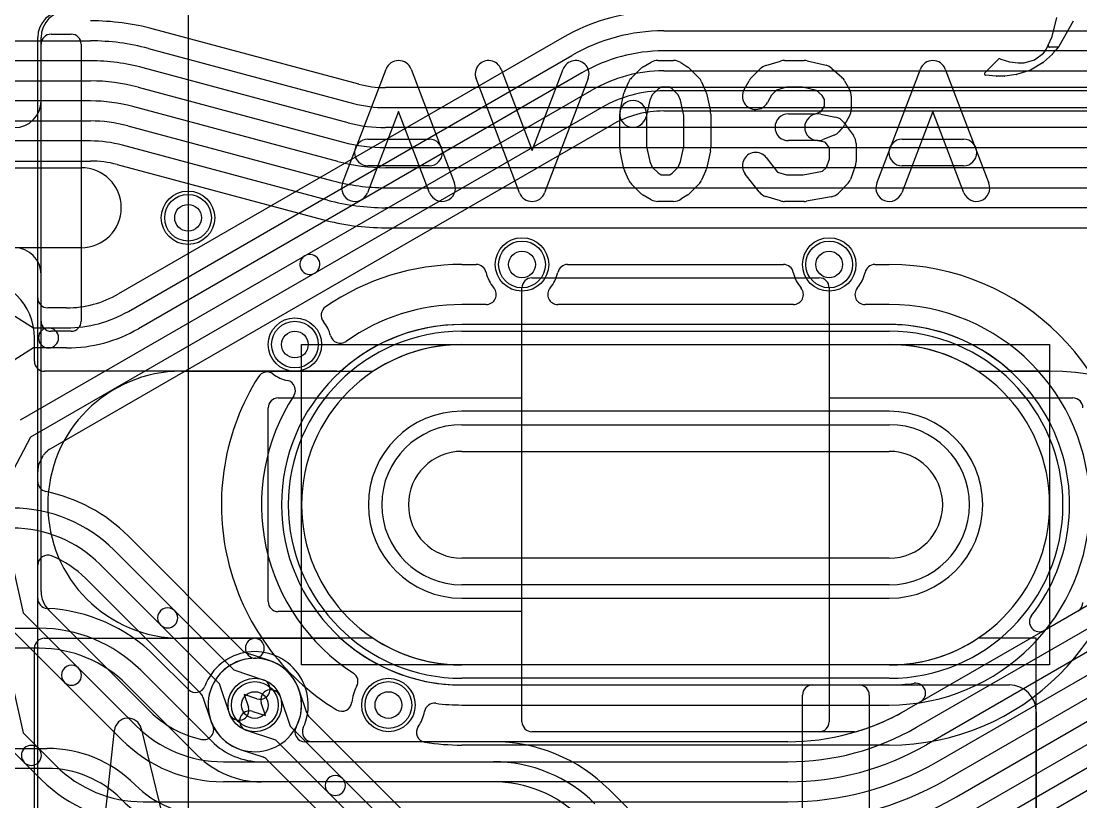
# Model space of a CAD drawing. Extents: x 0 to 57.3, y -1 to 20.5.
# Drawn here: x 4.25 to 12.18, y 11.47 to 17.32 of the extents above; entities that cross this region are included whole.
import ezdxf

# ---------------------------------------------------------------- set-up
doc = ezdxf.new("R2010")
doc.units = 0
for name, color, linetype in [('Hole', 1, 'CONTINUOUS'), ('L1', 3, 'CONTINUOUS'), ('L2', 3, 'CONTINUOUS'), ('L3', 3, 'CONTINUOUS'), ('L4', 3, 'CONTINUOUS'), ('PartsArea-A', 111, 'CONTINUOUS'), ('PartsArea-B', 111, 'CONTINUOUS'), ('PartsSilk-A', 221, 'CONTINUOUS'), ('PartsSilk-B', 221, 'CONTINUOUS'), ('Resist-A', 2, 'CONTINUOUS'), ('Resist-B', 2, 'CONTINUOUS'), ('Silk-A', 140, 'CONTINUOUS'), ('Silk-B', 140, 'CONTINUOUS')]:
    doc.layers.add(name, color=color, linetype=linetype)

msp = doc.modelspace()

# ---------------------------------------------------------------- linework, layer by layer
at = {"layer": 'Hole'}
for p, q in [((7.55, 14.1), (10.75, 14.1)), ((10.75, 13.3), (7.55, 13.3))]:
    msp.add_line(p, q, dxfattribs=at)
for centre in [(5.5, 15.85), (8, 15.5), (10.3, 15.5), (6.3, 14.9), (6, 12.2), (7, 12.2)]:
    msp.add_circle(centre, 0.1, dxfattribs=at)
for centre, start, end in [((7.55, 13.7), 90, -90), ((10.75, 13.7), -90, 90)]:
    msp.add_arc(centre, 0.4, start, end, dxfattribs=at)
at = {"layer": 'L1'}
for p, q in [((4.47497, 17.225), (4.62503, 17.225)), ((4.4, 13.0511), (4.4, 17.19996)), ((4.4, 16.725), (4.4, 17.15003)), ((4.7, 17.15003), (4.7, 15.07497)), ((4.4, 15.07497), (4.4, 15.425)), ((8.07497, 15.4), (10.22503, 15.4)), ((8, 14.5), (8, 15.32503)), ((10.3, 15.32503), (10.3, 14.5)), ((4.62503, 15), (4.47497, 15)), ((10.75, 15.05004), (7.55, 15.05004)), ((7.55, 14.9), (10.75, 14.9)), ((6.17497, 14.5), (8, 14.5)), ((10.3, 14.5), (12.12503, 14.5)), ((6.1, 12.97497), (6.1, 14.42503)), ((13.63864, 13.75636), (11.91158, 12.75924)), ((10.95359, 12.0329), (13.71366, 13.62642)), ((13.78866, 13.49652), (11.02859, 11.903)), ((11.10372, 11.7731), (13.86376, 13.36661)), ((4.19277, 13.21547), (4.26542, 12.89064)), ((13.93876, 13.23671), (11.17872, 11.64319)), ((11.25388, 11.51329), (14.01392, 13.10681)), ((14.08892, 12.9769), (11.32888, 11.38338)), ((4.26542, 12.89064), (4.68007, 12.47598)), ((5.21624, 12.15202), (4.45858, 12.90968)), ((8, 12.9), (6.17497, 12.9)), ((8, 12.07497), (8, 12.9)), ((12.16251, 12.90412), (10.87857, 12.16284)), ((4.57401, 12.36992), (4.15935, 12.78458)), ((11.4039, 11.25348), (14.16392, 12.84699)), ((14.23892, 12.71708), (11.4789, 11.12358)), ((4.68007, 12.47598), (5.11014, 12.04592)), ((10.75, 12.5), (7.55, 12.5)), ((4.19277, 12.31547), (4.26541, 11.99065)), ((5.00408, 11.93985), (4.57401, 12.36992)), ((7.55, 12.34996), (10.75, 12.34996)), ((10.98391, 12.22366), (10.87856, 12.16284)), ((4.26541, 11.99065), (4.38007, 11.87598)), ((10.49033, 12), (8.07497, 12)), ((9.99109, 11.92504), (6.37502, 11.92504)), ((4.27401, 11.76992), (4.15935, 11.88458)), ((4.38007, 11.87598), (4.51015, 11.74592)), ((4.40408, 11.63985), (4.27401, 11.76992)), ((5.76421, 11.775), (9.99109, 11.775)), ((9.99109, 11.625), (5.76421, 11.625)), ((5.16421, 11.475), (9.99121, 11.475))]:
    msp.add_line(p, q, dxfattribs=at)
for centre in [(5.5, 15.85), (8, 15.5), (10.3, 15.5), (6.3, 14.9), (6, 12.2), (7, 12.2)]:
    msp.add_circle(centre, 0.2, dxfattribs=at)
for centre, radius, start, end in [((4.6, 17.19996), 0.2, 90, 180), ((4.47497, 17.15003), 0.07497, 90, 180), ((4.62503, 17.15003), 0.07497, 0, 90), ((4.2, 16.725), 0.2, -90, 0), ((4.2, 15.425), 0.2, 0, 90), ((8.07497, 15.32503), 0.07497, 90, 180), ((10.22503, 15.32503), 0.07497, 0, 90), ((4.47497, 15.07497), 0.07497, 180, -90), ((4.62503, 15.07497), 0.07497, -90, 0), ((7.55, 13.7), 1.35004, 90, -90), ((10.75, 13.7), 1.35004, -37.923745, 90), ((7.55, 13.7), 1.2, 90, -90), ((10.75, 13.7), 1.2, -90, 90), ((6.17497, 14.42503), 0.07497, 90, 180), ((12.12503, 14.42503), 0.07497, 0, 90), ((4.6, 13.0511), 0.2, 180, -135), ((6.17497, 12.97497), 0.07497, 180, -90), ((12.12503, 12.96905), 0.07497, -60.004867, 0), ((11.87409, 12.82417), 0.07498, 142.075417, -59.998248), ((6, 12.2), 0.35004, -28.069502, -154.295836), ((4.62704, 12.42295), 0.075, 45, -134.999334), ((4.62704, 12.42295), 0.075, -135, 44.999606), ((10.75006, 13.70001), 1.35005, -90.002546, -82.079304), ((10.94643, 12.28859), 0.07497, -60.004867, 97.920411), ((5.76421, 12.70002), 0.77497, -134.998432, -102.135705), ((9.99109, 13.7), 1.77496, -90, -60.000272), ((9.99109, 13.69999), 1.77495, -72.921811, -59.999831), ((8.07497, 12.07497), 0.07497, 180, -90), ((5.76421, 12.7), 0.925, -134.999595, -90), ((5.61705, 12.01566), 0.07497, -102.13586, 25.707148), ((6.37502, 12.00001), 0.07497, 151.927513, -90), ((9.99109, 13.7), 1.925, -90, -60.000016), ((10.49033, 12.07497), 0.07497, -90, -72.918624), ((5.76421, 12.7), 1.075, -134.999246, -90), ((9.99109, 13.7), 2.075, -90, -59.999963), ((4.32704, 11.82295), 0.075, 45, -135), ((4.32704, 11.82295), 0.075, -135, 44.999329), ((5.16421, 12.4), 0.925, -134.99919, -90), ((9.99121, 13.7), 2.225, -90, -59.999693), ((5.16421, 12.4), 1.075, -134.999246, -90), ((9.99121, 13.7), 2.375, -90, -59.999787), ((9.99138, 13.7), 2.525, -90, -59.999953)]:
    msp.add_arc(centre, radius, start, end, dxfattribs=at)
at = {"layer": 'L2'}
for p, q in [((4.37504, 13.87288), (4.37504, 17.19996)), ((3.9, 16.225), (4.7, 16.225)), ((4.7, 15.625), (3.9, 15.625)), ((10.75, 14.40004), (7.55, 14.40004)), ((5.91117, 12.60709), (5.05201, 13.46623)), ((4.94593, 13.36013), (5.40048, 12.90557)), ((4.37504, 4.80004), (4.37504, 13.2482)), ((5.29442, 12.79951), (4.83986, 13.25407)), ((4.73376, 13.14798), (5.59291, 12.28883)), ((7.55, 12.99996), (10.75, 12.99996)), ((5.40048, 12.90557), (5.84254, 12.46351)), ((5.73649, 12.35745), (5.29442, 12.79951)), ((6.11, 12.53231), (5.94041, 12.589)), ((5.84254, 12.46351), (6.06341, 12.38968)), ((5.81032, 12.13659), (5.73649, 12.35745)), ((5.611, 12.25959), (5.66775, 12.08983)), ((6.01585, 12.24742), (5.92081, 12.27919)), ((5.92081, 12.27919), (5.95258, 12.18415))]:
    msp.add_line(p, q, dxfattribs=at)
for centre in [(5.5, 15.85), (8, 15.5), (10.3, 15.5), (6.3, 14.9), (6, 12.2), (7, 12.2)]:
    msp.add_circle(centre, 0.2, dxfattribs=at)
for centre, radius, start, end in [((4.57504, 17.19996), 0.2, 90, 180), ((4.7, 15.925), 0.3, -90, 90), ((7.55, 13.7), 0.70004, 90, -90), ((10.75, 13.7), 0.70004, -90, 90), ((4.45001, 13.87288), 0.07497, 180, -101.72963), ((4.18576, 12.60001), 1.22504, 44.999008, 78.271985), ((4.18578, 12.6), 1.075, 44.999246, 90), ((4.18578, 12.6), 0.925, 44.999595, 90), ((4.45001, 13.2482), 0.07497, 67.821071, 180), ((4.18579, 12.59999), 0.77496, 45.001046, 67.823232), ((5.34745, 12.85254), 0.075, 45, -134.999561), ((5.34745, 12.85254), 0.075, -135, 45), ((5.96418, 12.6601), 0.07497, -135, -108.485702), ((6, 12.2), 0.35004, -161.630789, 71.655116), ((6.13377, 12.60341), 0.07497, -108.485702, -108.347947), ((6.03963, 12.31855), 0.075, -108.485681, 71.515874), ((5.5399, 12.23582), 0.07497, 18.485702, 45), ((5.88145, 12.16037), 0.075, -161.514319, 18.484126), ((5.59665, 12.06606), 0.07497, 18.372114, 18.485702)]:
    msp.add_arc(centre, radius, start, end, dxfattribs=at)
at = {"layer": 'L3'}
for p, q in [((9.06096, 17.24998), (22.48614, 17.24998)), ((4.375, 15.25001), (4.375, 17.19996)), ((8.29844, 17.1957), (4.97837, 15.27886)), ((5.0534, 15.14893), (8.37346, 17.06576)), ((22.48614, 17.09998), (9.06096, 17.09998)), ((8.44846, 16.93586), (5.1284, 15.01902)), ((9.06099, 16.94999), (22.48614, 16.94999)), ((6.37485, 15.56545), (8.52349, 16.80597)), ((22.48614, 16.79999), (9.06099, 16.79999)), ((8.59849, 16.67606), (6.44985, 15.43555)), ((9.06099, 16.64995), (22.12366, 16.64995)), ((4.46024, 14.11358), (8.67353, 16.54613)), ((3.9, 16.225), (4.7, 16.225)), ((4.7, 15.625), (3.9, 15.625)), ((4.24508, 14.33583), (6.37485, 15.56545)), ((6.44985, 15.43555), (4.32009, 14.20594)), ((4.06072, 15.20331), (4.34178, 15.025)), ((4.5909, 15.17504), (4.44997, 15.17504)), ((4.34178, 15.025), (4.45544, 15.025)), ((4.45544, 15.025), (4.5909, 15.025)), ((4.34178, 14.875), (4.06072, 14.69669)), ((4.45544, 14.875), (4.34178, 14.875)), ((4.5909, 14.875), (4.45544, 14.875)), ((10.75, 14.40004), (7.55, 14.40004)), ((4.32009, 14.20594), (4.16584, 13.91098)), ((4.38594, 14.00811), (4.41875, 14.07084)), ((4.43362, 14.09057), (4.44471, 14.10166)), ((4.37504, 12.99842), (4.37504, 13.94915)), ((7.55, 12.99996), (10.75, 12.99996)), ((2.95289, 12.775), (4.38579, 12.775)), ((4.38579, 12.625), (2.95289, 12.625)), ((5.50284, 12.31542), (5.25202, 12.56624)), ((5.14592, 12.46015), (5.67729, 11.92877)), ((5.57122, 11.8227), (5.03986, 12.35408)), ((7.78579, 11.92504), (6.43086, 11.92504)), ((2.98322, 11.875), (4.44646, 11.875)), ((6.04853, 11.775), (7.78578, 11.775)), ((4.44646, 11.725), (2.98322, 11.725)), ((5.10302, 11.60304), (5.10304, 11.60302)), ((7.78578, 11.625), (6.04853, 11.625)), ((9.51117, 10.70709), (8.65202, 11.56624)), ((4.99698, 11.49695), (4.99695, 11.49697))]:
    msp.add_line(p, q, dxfattribs=at)
for centre in [(5.5, 15.85), (8, 15.5), (10.3, 15.5), (6.3, 14.9), (7, 12.2)]:
    msp.add_circle(centre, 0.2, dxfattribs=at)
for centre, radius, start, end in [((4.575, 17.19996), 0.2, 90, 180), ((9.06096, 15.87498), 1.52504, 90, 120.000064), ((9.06096, 15.87498), 1.375, 90, 120.000103), ((9.06096, 15.87498), 1.225, 90, 120.000026), ((9.06099, 15.87499), 1.075, 90, 119.999928), ((9.06099, 15.87499), 0.925, 90, 120.000108), ((9.06099, 15.87499), 0.77496, 90, 119.998536), ((4.7, 15.925), 0.3, -90, 90), ((6.41235, 15.5005), 0.075, 120.000728, -59.999958), ((6.41235, 15.5005), 0.075, -59.999272, 119.999898), ((4.44997, 15.25001), 0.07497, 180, -90), ((4.5909, 15.95), 0.77496, -90, -60.000823), ((4.5909, 15.95), 0.925, -90, -59.999892), ((4.45544, 14.95), 0.075, 90, -90), ((4.45544, 14.95), 0.075, -90, 90), ((4.5909, 15.95), 1.075, -90, -60.000132), ((7.55, 13.7), 0.70004, 90, -90), ((10.75, 13.7), 0.70004, -90, 90), ((4.48518, 14.03609), 0.07497, 135.945746, 152.385618), ((4.57504, 13.94915), 0.2, 135, 135.946031), ((4.49772, 14.04865), 0.07497, 119.995133, 135), ((4.57505, 13.94916), 0.20001, 168.84063, -179.997135), ((4.45237, 13.97336), 0.07497, 152.385618, 168.839954), ((4.45001, 12.99842), 0.07497, 180, -93.311257), ((4.45017, 12.99842), 0.07497, -93.433325, -92.836454), ((4.38579, 11.69999), 1.22505, 45.000661, 87.161301), ((4.38579, 11.7), 1.075, 45.000754, 90), ((4.38579, 11.7), 0.925, 45.000438, 90), ((6, 12.2), 0.40005, -24.89948, 159.231901), ((5.55585, 12.36843), 0.07497, -135, -20.765355), ((6.43086, 12.00001), 0.07497, 155.103154, -90), ((6.04852, 12.3), 0.525, -135, -89.998909), ((7.78579, 10.7), 1.22504, 45.000331, 90), ((4.44645, 10.94647), 0.92853, 45, 89.999383), ((6.04852, 12.3), 0.675, -135, -89.999151), ((7.78578, 10.7), 1.075, 44.999246, 90), ((4.44645, 10.94647), 0.77853, 45, 89.999264), ((5.65354, 12.15353), 0.77853, -134.99948, -90), ((7.78578, 10.7), 0.925, 44.999562, 90), ((5.65354, 12.15353), 0.92853, -134.999127, -90)]:
    msp.add_arc(centre, radius, start, end, dxfattribs=at)
at = {"layer": 'L4'}
for p, q in [((6.77751, 16.85144), (5.24213, 17.26285)), ((4.05096, 17.175), (4.76977, 17.175)), ((5.20329, 17.11793), (6.73867, 16.70652)), ((4.76977, 17.025), (4.05096, 17.025)), ((6.69985, 16.56163), (5.16447, 16.97304)), ((4.05096, 16.875), (4.76978, 16.875)), ((5.12566, 16.82815), (6.66103, 16.41674)), ((22.3, 16.82504), (6.97808, 16.82504)), ((4.76978, 16.725), (4.05096, 16.725)), ((6.62221, 16.27185), (5.08684, 16.68326)), ((6.97808, 16.675), (22.3, 16.675)), ((4.05096, 16.575), (4.76978, 16.575)), ((5.04801, 16.53837), (6.58339, 16.12696)), ((22.3, 16.525), (6.97808, 16.525)), ((4.76978, 16.425), (4.05096, 16.425)), ((6.54457, 15.98207), (5.00919, 16.39348)), ((6.97809, 16.375), (21.28578, 16.375)), ((4.05096, 16.27496), (4.76978, 16.27496)), ((4.97035, 16.24855), (6.50573, 15.83715)), ((21.28578, 16.225), (6.97809, 16.225)), ((6.97809, 16.075), (20.68578, 16.075)), ((20.68578, 15.925), (6.97809, 15.925)), ((6.97809, 15.77496), (19.99996, 15.77496)), ((8.07497, 15.4), (10.22503, 15.4)), ((8, 12.07497), (8, 15.32503)), ((10.3, 15.32503), (10.3, 12.07497)), ((10.75, 15.05004), (7.55, 15.05004)), ((4.35004, 14.77501), (4.35004, 14.95)), ((7.55, 14.9), (10.75, 14.9)), ((6.61459, 14.70004), (4.42501, 14.70004)), ((11.95, 14.70004), (11.68541, 14.70004)), ((4.42501, 12.69996), (5.99588, 12.69996)), ((6.00412, 12.69996), (6.61459, 12.69996)), ((4.35004, 4.49927), (4.35004, 12.62499)), ((10.75, 12.5), (7.55, 12.5)), ((6.389, 12.14041), (6.33225, 12.31017)), ((7.55, 12.34996), (10.52503, 12.34996)), ((10.17497, 12.34996), (11.64996, 12.34996)), ((6.18968, 12.26341), (6.26351, 12.04254)), ((10.1, 10.7926), (10.1, 12.27499)), ((10.6, 12.27499), (10.6, 10.25667)), ((5.98415, 12.15258), (6.07919, 12.12081)), ((6.07919, 12.12081), (6.04742, 12.21585)), ((11.84996, 12.14996), (11.84996, 10.9354)), ((6.90913, 11.60913), (6.40709, 12.11117)), ((6.15745, 11.93649), (5.93659, 12.01032)), ((6.26351, 12.04254), (6.65557, 11.65048)), ((10.22503, 12), (8.07497, 12)), ((6.54951, 11.54442), (6.15745, 11.93649)), ((5.89, 11.86769), (6.05959, 11.811)), ((6.08883, 11.79291), (6.79138, 11.09036)), ((6.65557, 11.65048), (7.06014, 11.24592)), ((7.16624, 11.35202), (6.90957, 11.60869)), ((6.95408, 11.13985), (6.54951, 11.54442))]:
    msp.add_line(p, q, dxfattribs=at)
for centre in [(5.5, 15.85), (8, 15.5), (10.3, 15.5), (6.3, 14.9), (6, 12.2), (7, 12.2)]:
    msp.add_circle(centre, 0.2, dxfattribs=at)
for centre, radius, start, end in [((4.76977, 15.5), 1.82504, 74.999825, 90), ((4.76977, 15.5), 1.675, 75.0001, 90), ((4.76977, 15.5), 1.525, 75.000004, 90), ((4.76978, 15.5), 1.375, 74.999868, 90), ((6.97808, 17.6), 0.77496, -104.999568, -90), ((4.76978, 15.5), 1.225, 74.999709, 90), ((6.97808, 17.6), 0.925, -105.000165, -90), ((4.76978, 15.5), 1.075, 75.000021, 90), ((6.97808, 17.6), 1.075, -104.999979, -90), ((4.76978, 15.5), 0.925, 74.999835, 90), ((6.97809, 17.6), 1.225, -105.000264, -90), ((4.76978, 15.5), 0.77496, 75.066964, 90), ((6.97809, 17.6), 1.375, -105.000132, -90), ((4.95016, 16.17635), 0.07497, 74.376888, 75.066614), ((6.97809, 17.6), 1.525, -104.999996, -90), ((6.97809, 17.6), 1.675, -104.9999, -90), ((6.97809, 17.6), 1.82504, -105.000175, -90), ((3.9, 14.95), 0.45004, 0, 90), ((8.07497, 15.32503), 0.07497, 90, 180), ((10.22503, 15.32503), 0.07497, 0, 90), ((7.55001, 13.7), 1.35004, 90.000424, 131.028344), ((10.74999, 13.7), 1.35004, 48.971656, 89.999576), ((7.55, 13.7), 1.2, 90, -90), ((10.75, 13.7), 1.2, -90, 90), ((4.42501, 14.77501), 0.07497, 180, -90), ((6.61459, 14.77501), 0.07497, -90, -48.975117), ((11.68541, 14.77501), 0.07497, -131.024883, -90), ((11.95, 12.8), 1.90004, 0, 90), ((4.42501, 12.62499), 0.07497, 90, 180), ((6.00412, 12.62499), 0.07497, 90, -90.557884), ((5.99588, 12.62499), 0.07497, -89.442116, 90), ((6.61459, 12.62499), 0.07497, 48.975117, 90), ((7.55001, 13.7), 1.35004, -131.028344, -90.000424), ((6, 12.2), 0.35004, 90.554901, -108.344884), ((6, 12.2), 0.35004, 18.369211, 89.445099), ((6.11855, 12.23963), 0.075, 18.485681, -161.515874), ((6.40335, 12.33394), 0.07497, -161.627886, -161.514298), ((10.17497, 12.27499), 0.07497, 90, 180), ((10.52503, 12.27499), 0.07497, 0, 90), ((11.64996, 12.14996), 0.2, 0, 90), ((5.96037, 12.08145), 0.075, 71.514319, -108.484126), ((6.4601, 12.16418), 0.07497, -161.514298, -135), ((8.07497, 12.07497), 0.07497, 180, -90), ((10.22503, 12.07497), 0.07497, -90, 0), ((5.86623, 11.79659), 0.07497, 71.514298, 71.652053), ((6.03582, 11.7399), 0.07497, 45, 71.514298), ((6.60254, 11.59745), 0.075, 45, -134.999292), ((6.60254, 11.59745), 0.075, -135, 44.999525), ((6.96258, 11.6617), 0.07497, -135.475562, -135)]:
    msp.add_arc(centre, radius, start, end, dxfattribs=at)
at = {"layer": 'PartsArea-A'}
for p, q in [((5.5, 20), (5.5, 0)), ((6.35, 12.5), (6.35, 14.9)), ((6.35, 14.9), (11.95, 14.9)), ((11.95, 14.9), (11.95, 12.5)), ((11.95, 12.5), (6.35, 12.5))]:
    msp.add_line(p, q, dxfattribs=at)
at = {"layer": 'PartsArea-B'}
for p, q in [((5.5, 20), (5.5, 0)), ((7.55, 14.9), (10.75, 14.9)), ((5.45, 14.7), (6.88668, 14.7)), ((11.41332, 14.7), (11.95, 14.7)), ((6.88668, 12.7), (5.45, 12.7)), ((11.85, 12.7), (11.41332, 12.7)), ((11.85, 10.66332), (11.85, 12.7)), ((10.75, 12.5), (7.55, 12.5))]:
    msp.add_line(p, q, dxfattribs=at)
for centre, radius, start, end in [((7.55, 13.7), 1.2, 90, 123.557112), ((10.75, 13.7), 1.2, 56.442888, 90), ((5.45, 13.7), 1, 90, -90), ((11.95, 12.8), 1.9, 0, 90), ((7.55, 13.7), 1.2, -123.557112, -90), ((10.75, 13.7), 1.2, -90, -56.442888)]:
    msp.add_arc(centre, radius, start, end, dxfattribs=at)
at = {"layer": 'PartsSilk-A'}
for p, q in [((11.97009, 17.20855), (12.00483, 17.34903)), ((12.12608, 17.32242), (12.01903, 17.13197)), ((11.92556, 17.10926), (11.97009, 17.20855)), ((11.83594, 17.03182), (11.90486, 17.08224)), ((11.97126, 17.07597), (11.90404, 17.01477)), ((11.90486, 17.08224), (11.91515, 17.09629)), ((11.91542, 17.09664), (11.92556, 17.10926)), ((11.99157, 17.09973), (11.97215, 17.07688)), ((12.01789, 17.13035), (11.99157, 17.09973)), ((8.90838, 16.98159), (8.96764, 17.01493)), ((9.01667, 17.02778), (9.13519, 17.02778)), ((9.18927, 17.01189), (9.24112, 16.97855)), ((9.82496, 16.99022), (9.93607, 17.02356)), ((9.96481, 17.02778), (10.11296, 17.02778)), ((10.13601, 17.02509), (10.27675, 16.99175)), ((11.4649, 16.93621), (11.56907, 17.0395)), ((11.58077, 17.04125), (11.58521, 17.03891)), ((11.58521, 17.03891), (11.65058, 17.01868)), ((11.65058, 17.01868), (11.71372, 17.0102)), ((11.71372, 17.0102), (11.76002, 17.0102)), ((11.76002, 17.0102), (11.83594, 17.03182)), ((11.9025, 17.01361), (11.80801, 16.95628)), ((6.65655, 16.10782), (6.98248, 16.96338)), ((7.16938, 16.96338), (7.4953, 16.10782)), ((7.84345, 16.96338), (8.07593, 16.35312)), ((8.07593, 16.35312), (8.3084, 16.96338)), ((8.82003, 16.8985), (8.8867, 16.96516)), ((9.25775, 16.96515), (9.32441, 16.89849)), ((9.71633, 16.89849), (9.78299, 16.96515)), ((10.32059, 16.96878), (10.39467, 16.90212)), ((10.65655, 16.10782), (10.98248, 16.96338)), ((11.16938, 16.96338), (11.4953, 16.10782)), ((11.55085, 16.91145), (11.47098, 16.91916)), ((11.61348, 16.9114), (11.55181, 16.9114)), ((11.70049, 16.92198), (11.6147, 16.91147)), ((11.80585, 16.9553), (11.7023, 16.92238)), ((7.98248, 16.03662), (7.65655, 16.89218)), ((8.4953, 16.89218), (8.16938, 16.03662)), ((8.76973, 16.80172), (8.79936, 16.86839)), ((9.04287, 16.82778), (9.01841, 16.81402)), ((9.10581, 16.82778), (9.04287, 16.82778)), ((9.12392, 16.81614), (9.10581, 16.82778)), ((9.34508, 16.86839), (9.37471, 16.80172)), ((9.66258, 16.80968), (9.69962, 16.87635)), ((9.97949, 16.82778), (9.90659, 16.8059)), ((10.10128, 16.82778), (9.97949, 16.82778)), ((10.2058, 16.80302), (10.10128, 16.82778)), ((10.4152, 16.87634), (10.45223, 16.80967)), ((8.73386, 16.64947), (8.76349, 16.7828)), ((8.97458, 16.7702), (8.95656, 16.72964)), ((9.01841, 16.81402), (8.97458, 16.7702)), ((9.16986, 16.7702), (9.12392, 16.81614)), ((9.18788, 16.72964), (9.16986, 16.7702)), ((9.38095, 16.7828), (9.41058, 16.64947)), ((9.86765, 16.76697), (9.83742, 16.71254)), ((9.90659, 16.8059), (9.86765, 16.76697)), ((10.24847, 16.76462), (10.2058, 16.80302)), ((10.26481, 16.7352), (10.24847, 16.76462)), ((10.46481, 16.76111), (10.46481, 16.66111)), ((8.95656, 16.72964), (8.9291, 16.60609)), ((9.21296, 16.6168), (9.18788, 16.72964)), ((10.24571, 16.65264), (10.26481, 16.68702)), ((10.26481, 16.68702), (10.26481, 16.7352)), ((7.07593, 16.64688), (6.84345, 16.03662)), ((7.3084, 16.03662), (7.07593, 16.64688)), ((8.73148, 16.37222), (8.73148, 16.62778)), ((8.93148, 16.62778), (8.93148, 16.3832)), ((9.21296, 16.3832), (9.21296, 16.6168)), ((9.41296, 16.62778), (9.41296, 16.37222)), ((9.99444, 16.62778), (10.19701, 16.62778)), ((10.19701, 16.62778), (10.23882, 16.64488)), ((10.23628, 16.62584), (10.34739, 16.60362)), ((10.23882, 16.64488), (10.24571, 16.65264)), ((10.45223, 16.61255), (10.4152, 16.54588)), ((11.07593, 16.64688), (10.84345, 16.03662)), ((11.3084, 16.03662), (11.07593, 16.64688)), ((10.40252, 16.528), (10.37289, 16.49467)), ((10.40814, 16.56508), (10.48221, 16.46508)), ((6.8463, 16.43889), (7.30556, 16.43889)), ((10.21667, 16.42778), (9.99444, 16.42778)), ((10.27037, 16.41506), (10.19706, 16.42972)), ((10.33601, 16.46855), (10.25453, 16.43522)), ((10.8463, 16.43889), (11.30556, 16.43889)), ((8.76349, 16.2172), (8.73386, 16.35053)), ((8.93148, 16.3832), (8.95656, 16.27036)), ((9.18788, 16.27036), (9.21296, 16.3832)), ((9.41058, 16.35053), (9.38095, 16.2172)), ((10.30185, 16.37256), (10.27037, 16.41506)), ((10.30185, 16.29014), (10.30185, 16.37256)), ((10.50185, 16.40556), (10.50185, 16.27222)), ((8.95656, 16.27036), (8.97458, 16.2298)), ((9.16986, 16.2298), (9.18788, 16.27036)), ((9.82894, 16.30028), (9.91303, 16.19216)), ((10.27863, 16.22746), (10.30185, 16.29014)), ((7.30556, 16.23889), (6.8463, 16.23889)), ((8.79936, 16.13161), (8.76973, 16.19828)), ((8.97458, 16.2298), (9.01841, 16.18598)), ((9.01841, 16.18598), (9.04287, 16.17222)), ((9.10581, 16.17222), (9.12392, 16.18386)), ((9.12392, 16.18386), (9.16986, 16.2298)), ((9.37471, 16.19828), (9.34508, 16.13161)), ((9.91303, 16.19216), (9.97949, 16.17222)), ((10.10403, 16.17222), (10.24959, 16.19843)), ((10.24959, 16.19843), (10.27863, 16.22746)), ((10.49562, 16.23749), (10.45858, 16.13749)), ((11.30556, 16.23889), (10.8463, 16.23889)), ((9.04287, 16.17222), (9.10581, 16.17222)), ((9.77476, 16.04417), (9.67106, 16.1775)), ((9.97949, 16.17222), (10.10403, 16.17222)), ((8.8867, 16.03484), (8.82003, 16.1015)), ((9.32441, 16.10151), (9.25775, 16.03485)), ((10.43552, 16.10151), (10.36886, 16.03485)), ((8.96764, 15.98507), (8.90838, 16.01841)), ((9.13519, 15.97222), (9.01667, 15.97222)), ((9.24112, 16.02145), (9.18927, 15.98811)), ((9.93607, 15.97644), (9.82496, 16.00978)), ((10.11296, 15.97222), (9.96481, 15.97222)), ((10.31587, 16.00714), (10.13068, 15.9738))]:
    msp.add_line(p, q, dxfattribs=at)
for centre, radius, start, end in [((11.92322, 17.09038), 0.01, 141.250723, 143.783115), ((11.96453, 17.08336), 0.01, -47.676183, -40.37763), ((12.01031, 17.13687), 0.01, -40.700745, -29.332791), ((7.07593, 16.92778), 0.1, 20.854458, 159.145403), ((7.75, 16.92778), 0.1, 20.854458, -159.145403), ((8.40185, 16.92778), 0.1, -20.854458, 159.145988), ((8.95741, 16.89444), 0.1, 119.361811, 134.995949), ((9.01667, 16.92778), 0.1, 90, 119.361811), ((9.13519, 16.92778), 0.1, 57.260298, 90), ((9.18704, 16.89444), 0.1, 45, 57.260298), ((9.8537, 16.89444), 0.1, 106.702537, 135), ((9.96481, 16.92778), 0.1, 90, 106.702556), ((10.11296, 16.92778), 0.1, 76.673855, 90), ((10.2537, 16.89444), 0.1, 48.019601, 76.672831), ((11.07593, 16.92778), 0.1, 20.854458, 159.145403), ((11.57611, 17.0324), 0.01, 62.230787, 134.756879), ((11.89731, 17.02216), 0.01, -58.741515, -47.676183), ((8.89074, 16.82778), 0.1, 134.995949, 156.039256), ((9.2537, 16.82778), 0.1, 23.960744, 45), ((9.78704, 16.82778), 0.1, 135, 150.944666), ((10.32778, 16.82778), 0.1, 29.051265, 48.017916), ((11.47194, 16.92911), 0.01, 134.756879, -95.510977), ((11.55181, 16.9214), 0.01, -95.510977, -90), ((11.61348, 16.9214), 0.01, -90, -82.995741), ((11.69927, 16.93191), 0.01, -82.995741, -72.362284), ((11.80282, 16.96483), 0.01, -72.362284, -58.741515), ((8.86111, 16.76111), 0.1, 156.039256, 167.473057), ((9.28333, 16.76111), 0.1, 12.526943, 23.960744), ((9.75, 16.76111), 0.1, 150.943726, -29.055334), ((10.36481, 16.76111), 0.1, 0, 29.048766), ((8.83148, 16.62778), 0.1, 0, 180), ((10.36481, 16.66111), 0.1, -29.051265, 0), ((8.83148, 16.62778), 0.1, 167.473057, -12.529263), ((9.31296, 16.62778), 0.1, 0, 12.526943), ((9.99444, 16.52778), 0.1, 90, -90), ((10.21667, 16.52778), 0.1, 78.691191, -101.308941), ((10.32778, 16.50556), 0.1, 36.526127, 78.691059), ((10.32778, 16.59444), 0.1, -41.635443, -29.048766), ((6.8463, 16.33889), 0.1, 90, -90), ((7.30556, 16.33889), 0.1, -90, 90), ((10.21667, 16.52778), 0.1, -90, -67.752619), ((10.29815, 16.56111), 0.1, -67.753869, -41.63674), ((10.40185, 16.40556), 0.1, 0, 36.527348), ((10.8463, 16.33889), 0.1, 90, -90), ((11.30556, 16.33889), 0.1, -90, 90), ((8.83148, 16.37222), 0.1, 180, -167.473057), ((9.31296, 16.37222), 0.1, -12.526943, 0), ((9.75, 16.23889), 0.1, 37.871466, -142.125314), ((10.40185, 16.27222), 0.1, -20.323336, 0), ((8.86111, 16.23889), 0.1, -167.473057, -156.039256), ((9.28333, 16.23889), 0.1, -23.960744, -12.526943), ((6.75, 16.07222), 0.1, 159.145542, -20.854597), ((7.40185, 16.07222), 0.1, -159.145542, 20.854012), ((8.89074, 16.17222), 0.1, -156.039256, -134.995949), ((9.2537, 16.17222), 0.1, -45, -23.960744), ((10.36481, 16.17222), 0.1, -45, -20.32463), ((10.75, 16.07222), 0.1, 159.145542, -20.854597), ((11.40185, 16.07222), 0.1, -159.145542, 20.854012), ((8.07593, 16.07222), 0.1, -159.145542, -20.854458), ((8.95741, 16.10556), 0.1, -134.995949, -119.361811), ((9.18704, 16.10556), 0.1, -57.260298, -45), ((9.8537, 16.10556), 0.1, -142.128534, -106.702556), ((10.29815, 16.10556), 0.1, -79.793545, -45), ((9.01667, 16.07222), 0.1, -119.361811, -90), ((9.13519, 16.07222), 0.1, -90, -57.260298), ((9.96481, 16.07222), 0.1, -106.702537, -90), ((10.11296, 16.07222), 0.1, -90, -79.794288)]:
    msp.add_arc(centre, radius, start, end, dxfattribs=at)
at = {"layer": 'PartsSilk-B'}
for p, q in [((4.3319, 6.36892), (4.949, 12.01105)), ((5.14868, 12.0242), (6.3623, 7.07635))]:
    msp.add_line(p, q, dxfattribs=at)
msp.add_arc((5.05, 12), 0.1016, 13.779117, 173.758086, dxfattribs=at)
at = {"layer": 'Resist-A'}
for p, q in [((7.55, 15), (10.75, 15)), ((10.75, 12.4), (7.55, 12.4))]:
    msp.add_line(p, q, dxfattribs=at)
for centre in [(5.5, 15.85), (8, 15.5), (10.3, 15.5), (6.3, 14.9), (6, 12.2), (7, 12.2)]:
    msp.add_circle(centre, 0.175, dxfattribs=at)
for centre, start, end in [((7.55, 13.7), 90, -90), ((10.75, 13.7), -90, 90)]:
    msp.add_arc(centre, 1.3, start, end, dxfattribs=at)
at = {"layer": 'Resist-B'}
for p, q in [((7.55, 14.3), (10.75, 14.3)), ((10.75, 13.1), (7.55, 13.1))]:
    msp.add_line(p, q, dxfattribs=at)
for centre in [(5.5, 15.85), (8, 15.5), (10.3, 15.5), (6.3, 14.9), (6, 12.2), (7, 12.2)]:
    msp.add_circle(centre, 0.175, dxfattribs=at)
for centre, start, end in [((7.55, 13.7), 90, -90), ((10.75, 13.7), -90, 90)]:
    msp.add_arc(centre, 0.6, start, end, dxfattribs=at)
at = {"layer": 'Silk-A'}
for p, q in [((11.97009, 17.20855), (12.00483, 17.34903)), ((12.12608, 17.32242), (12.01954, 17.13288)), ((11.94019, 17.14187), (11.97009, 17.20855)), ((12.01082, 17.12778), (11.94931, 17.12778)), ((8.90838, 16.98159), (8.96764, 17.01493)), ((9.01667, 17.02778), (9.13519, 17.02778)), ((9.18927, 17.01189), (9.24112, 16.97855)), ((9.82496, 16.99022), (9.93607, 17.02356)), ((9.96481, 17.02778), (10.11296, 17.02778)), ((10.13601, 17.02509), (10.27675, 16.99175)), ((6.65655, 16.10782), (6.98248, 16.96338)), ((7.16938, 16.96338), (7.4953, 16.10782)), ((7.84345, 16.96338), (8.07593, 16.35312)), ((8.07593, 16.35312), (8.3084, 16.96338)), ((8.82003, 16.8985), (8.8867, 16.96516)), ((9.25775, 16.96515), (9.32441, 16.89849)), ((9.71633, 16.89849), (9.78299, 16.96515)), ((10.32059, 16.96878), (10.39467, 16.90212)), ((10.65655, 16.10782), (10.98248, 16.96338)), ((11.16938, 16.96338), (11.4953, 16.10782)), ((7.98248, 16.03662), (7.65655, 16.89218)), ((8.4953, 16.89218), (8.16938, 16.03662)), ((8.76973, 16.80172), (8.79936, 16.86839)), ((9.04287, 16.82778), (9.01841, 16.81402)), ((9.10581, 16.82778), (9.04287, 16.82778)), ((9.12392, 16.81614), (9.10581, 16.82778)), ((9.34508, 16.86839), (9.37471, 16.80172)), ((9.66258, 16.80968), (9.69962, 16.87635)), ((9.97949, 16.82778), (9.90659, 16.8059)), ((10.10128, 16.82778), (9.97949, 16.82778)), ((10.2058, 16.80302), (10.10128, 16.82778)), ((10.4152, 16.87634), (10.45223, 16.80967)), ((8.73386, 16.64947), (8.76349, 16.7828)), ((8.97458, 16.7702), (8.95656, 16.72964)), ((9.01841, 16.81402), (8.97458, 16.7702)), ((9.16986, 16.7702), (9.12392, 16.81614)), ((9.18788, 16.72964), (9.16986, 16.7702)), ((9.38095, 16.7828), (9.41058, 16.64947)), ((9.86765, 16.76697), (9.83742, 16.71254)), ((9.90659, 16.8059), (9.86765, 16.76697)), ((10.24847, 16.76462), (10.2058, 16.80302)), ((10.26481, 16.7352), (10.24847, 16.76462)), ((10.46481, 16.76111), (10.46481, 16.66111)), ((8.95656, 16.72964), (8.9291, 16.60609)), ((9.21296, 16.6168), (9.18788, 16.72964)), ((10.24571, 16.65264), (10.26481, 16.68702)), ((10.26481, 16.68702), (10.26481, 16.7352)), ((7.07593, 16.64688), (6.84345, 16.03662)), ((7.3084, 16.03662), (7.07593, 16.64688)), ((8.73148, 16.37222), (8.73148, 16.62778)), ((8.93148, 16.62778), (8.93148, 16.3832)), ((9.21296, 16.3832), (9.21296, 16.6168)), ((9.41296, 16.62778), (9.41296, 16.37222)), ((9.99444, 16.62778), (10.19701, 16.62778)), ((10.19701, 16.62778), (10.23882, 16.64488)), ((10.23628, 16.62584), (10.34739, 16.60362)), ((10.23882, 16.64488), (10.24571, 16.65264)), ((10.45223, 16.61255), (10.4152, 16.54588)), ((11.07593, 16.64688), (10.84345, 16.03662)), ((11.3084, 16.03662), (11.07593, 16.64688)), ((10.40252, 16.528), (10.37289, 16.49467)), ((10.40814, 16.56508), (10.48221, 16.46508)), ((6.8463, 16.43889), (7.30556, 16.43889)), ((10.21667, 16.42778), (9.99444, 16.42778)), ((10.27037, 16.41506), (10.19706, 16.42972)), ((10.33601, 16.46855), (10.25453, 16.43522)), ((10.8463, 16.43889), (11.30556, 16.43889)), ((8.76349, 16.2172), (8.73386, 16.35053)), ((8.93148, 16.3832), (8.95656, 16.27036)), ((9.18788, 16.27036), (9.21296, 16.3832)), ((9.41058, 16.35053), (9.38095, 16.2172)), ((10.30185, 16.37256), (10.27037, 16.41506)), ((10.30185, 16.29014), (10.30185, 16.37256)), ((10.50185, 16.40556), (10.50185, 16.27222)), ((8.95656, 16.27036), (8.97458, 16.2298)), ((9.16986, 16.2298), (9.18788, 16.27036)), ((9.82894, 16.30028), (9.91303, 16.19216)), ((10.27863, 16.22746), (10.30185, 16.29014)), ((7.30556, 16.23889), (6.8463, 16.23889)), ((8.79936, 16.13161), (8.76973, 16.19828)), ((8.97458, 16.2298), (9.01841, 16.18598)), ((9.01841, 16.18598), (9.04287, 16.17222)), ((9.10581, 16.17222), (9.12392, 16.18386)), ((9.12392, 16.18386), (9.16986, 16.2298)), ((9.37471, 16.19828), (9.34508, 16.13161)), ((9.91303, 16.19216), (9.97949, 16.17222)), ((10.10403, 16.17222), (10.24959, 16.19843)), ((10.24959, 16.19843), (10.27863, 16.22746)), ((10.49562, 16.23749), (10.45858, 16.13749)), ((11.30556, 16.23889), (10.8463, 16.23889)), ((9.04287, 16.17222), (9.10581, 16.17222)), ((9.77476, 16.04417), (9.67106, 16.1775)), ((9.97949, 16.17222), (10.10403, 16.17222)), ((8.8867, 16.03484), (8.82003, 16.1015)), ((9.32441, 16.10151), (9.25775, 16.03485)), ((10.43552, 16.10151), (10.36886, 16.03485)), ((8.96764, 15.98507), (8.90838, 16.01841)), ((9.13519, 15.97222), (9.01667, 15.97222)), ((9.24112, 16.02145), (9.18927, 15.98811)), ((9.93607, 15.97644), (9.82496, 16.00978)), ((10.11296, 15.97222), (9.96481, 15.97222)), ((10.31587, 16.00714), (10.13068, 15.9738)), ((7.55, 15.5), (7.65813, 15.5)), ((8.34187, 15.5), (9.95813, 15.5)), ((10.64187, 15.5), (10.75, 15.5)), ((7.7319, 15.2), (7.55, 15.2)), ((10.0319, 15.2), (8.2681, 15.2)), ((10.75, 15.2), (10.5681, 15.2)), ((7.55, 12.2), (10.75, 12.2)), ((10.75, 11.9), (7.55, 11.9))]:
    msp.add_line(p, q, dxfattribs=at)
for centre, radius, start, end in [((11.94931, 17.13778), 0.01, 155.845439, -90), ((12.01082, 17.13778), 0.01, -90, -29.332791), ((7.07593, 16.92778), 0.1, 20.854458, 159.145403), ((7.75, 16.92778), 0.1, 20.854458, -159.145403), ((8.40185, 16.92778), 0.1, -20.854458, 159.145988), ((8.95741, 16.89444), 0.1, 119.361811, 134.995949), ((9.01667, 16.92778), 0.1, 90, 119.361811), ((9.13519, 16.92778), 0.1, 57.260298, 90), ((9.18704, 16.89444), 0.1, 45, 57.260298), ((9.8537, 16.89444), 0.1, 106.702537, 135), ((9.96481, 16.92778), 0.1, 90, 106.702556), ((10.11296, 16.92778), 0.1, 76.673855, 90), ((10.2537, 16.89444), 0.1, 48.019601, 76.672831), ((11.07593, 16.92778), 0.1, 20.854458, 159.145403), ((8.89074, 16.82778), 0.1, 134.995949, 156.039256), ((9.2537, 16.82778), 0.1, 23.960744, 45), ((9.78704, 16.82778), 0.1, 135, 150.944666), ((10.32778, 16.82778), 0.1, 29.051265, 48.017916), ((8.86111, 16.76111), 0.1, 156.039256, 167.473057), ((9.28333, 16.76111), 0.1, 12.526943, 23.960744), ((9.75, 16.76111), 0.1, 150.943726, -29.055334), ((10.36481, 16.76111), 0.1, 0, 29.048766), ((8.83148, 16.62778), 0.1, 0, 180), ((10.36481, 16.66111), 0.1, -29.051265, 0), ((8.83148, 16.62778), 0.1, 167.473057, -12.529263), ((9.31296, 16.62778), 0.1, 0, 12.526943), ((9.99444, 16.52778), 0.1, 90, -90), ((10.21667, 16.52778), 0.1, 78.691191, -101.308941), ((10.32778, 16.50556), 0.1, 36.526127, 78.691059), ((10.32778, 16.59444), 0.1, -41.635443, -29.048766), ((6.8463, 16.33889), 0.1, 90, -90), ((7.30556, 16.33889), 0.1, -90, 90), ((10.21667, 16.52778), 0.1, -90, -67.752619), ((10.29815, 16.56111), 0.1, -67.753869, -41.63674), ((10.40185, 16.40556), 0.1, 0, 36.527348), ((10.8463, 16.33889), 0.1, 90, -90), ((11.30556, 16.33889), 0.1, -90, 90), ((8.83148, 16.37222), 0.1, 180, -167.473057), ((9.31296, 16.37222), 0.1, -12.526943, 0), ((9.75, 16.23889), 0.1, 37.871466, -142.125314), ((10.40185, 16.27222), 0.1, -20.323336, 0), ((8.86111, 16.23889), 0.1, -167.473057, -156.039256), ((9.28333, 16.23889), 0.1, -23.960744, -12.526943), ((6.75, 16.07222), 0.1, 159.145542, -20.854597), ((7.40185, 16.07222), 0.1, -159.145542, 20.854012), ((8.89074, 16.17222), 0.1, -156.039256, -134.995949), ((9.2537, 16.17222), 0.1, -45, -23.960744), ((10.36481, 16.17222), 0.1, -45, -20.32463), ((10.75, 16.07222), 0.1, 159.145542, -20.854597), ((11.40185, 16.07222), 0.1, -159.145542, 20.854012), ((8.07593, 16.07222), 0.1, -159.145542, -20.854458), ((8.95741, 16.10556), 0.1, -134.995949, -119.361811), ((9.18704, 16.10556), 0.1, -57.260298, -45), ((9.8537, 16.10556), 0.1, -142.128534, -106.702556), ((10.29815, 16.10556), 0.1, -79.793545, -45), ((9.01667, 16.07222), 0.1, -119.361811, -90), ((9.13519, 16.07222), 0.1, -90, -57.260298), ((9.96481, 16.07222), 0.1, -106.702537, -90), ((10.11296, 16.07222), 0.1, -90, -79.794288), ((7.55, 13.7), 1.8, 90, 124.552983), ((7.65813, 15.425), 0.075, 12.372203, 90), ((8.34187, 15.425), 0.075, 90, 167.627797), ((9.95813, 15.425), 0.075, 12.372203, 90), ((10.64187, 15.425), 0.075, 90, 167.627797), ((10.75, 13.7), 1.8, -90, 90), ((8.00001, 15.5), 0.27501, -167.62644, -139.995967), ((7.99999, 15.5), 0.27501, -40.004033, -12.37356), ((10.3, 15.5), 0.27501, -167.625993, -139.994627), ((10.3, 15.5), 0.27501, -40.005373, -12.374007), ((7.7319, 15.275), 0.075, -90, 40.002181), ((8.2681, 15.275), 0.075, 139.997819, -90), ((10.0319, 15.275), 0.075, -90, 40.002181), ((10.5681, 15.275), 0.075, 139.997819, -90), ((6.57164, 15.12071), 0.075, 124.554556, -140.903547), ((7.55, 13.7), 1.5, 90, 125.316993), ((10.75, 13.7), 1.5, -90, 90), ((6.30001, 14.89999), 0.275, 14.082228, 39.096487), ((6.63949, 14.98515), 0.075, -165.917438, -54.682553), ((6.09055, 14.61959), 0.075, 53.244694, 147.784871), ((6.3, 14.9), 0.275, -126.758222, -101.741008), ((7.55, 13.7), 1.8, 147.785221, -121.406102), ((6.22878, 14.55732), 0.075, -32.978066, 78.260069), ((7.55, 13.7), 1.5, 147.021017, -122.777249), ((6.69734, 12.37577), 0.075, -30.144796, 57.225299), ((7, 12.2), 0.275, 149.85379, 175.45748), ((6.6511, 12.22772), 0.075, -121.405301, -4.54285), ((7, 12.2), 0.275, -35.729742, -10.126137), ((7.34455, 12.13846), 0.075, 82.507331, 169.870762), ((7.55, 13.7), 1.5, -97.495419, -90), ((7.28412, 11.99561), 0.075, 144.266944, -98.866978), ((7.55, 13.7), 1.8, -98.866536, -90)]:
    msp.add_arc(centre, radius, start, end, dxfattribs=at)
at = {"layer": 'Silk-B'}
for p, q in [((4.249, 5.61105), (4.949, 12.01105)), ((5.14868, 12.0242), (5.67124, 9.89374))]:
    msp.add_line(p, q, dxfattribs=at)
msp.add_arc((5.05, 12), 0.1016, 13.779117, 173.758086, dxfattribs=at)

doc.saveas('drawing.dxf')
